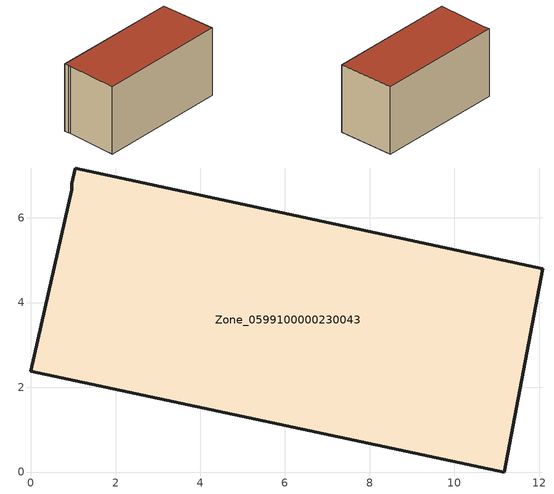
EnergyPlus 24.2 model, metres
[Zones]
Zone_0599100000230043
 floor ground (C_G): 0,2.38 0.97,6.67 0.96,6.81 1.04,7.18 12.09,4.8 11.17,0 z0
 wall outside (C_F): 11.17,0 12.09,4.8 1.04,7.18 0.96,6.81 0.97,6.67 0,2.38 11.17,0 z0:6.08
 roof outside (C_R): 0.97,6.67 0,2.38 11.17,0 12.09,4.8 1.04,7.18 0.96,6.81 z6.08
[BUILDING]
Pand.0599100000230043: North Axis=0; Terrain=City; Loads Convergence Tolerance Value=0.04; Temperature Convergence Tolerance Value=0.4; Solar Distribution=FullExterior; Maximum Number of Warmup Days=25; Minimum Number of Warmup Days=1
[Site:Location]
Rotterdam.The.Hague.AP_ZH_NLD Design_Conditions: Latitude=51.96; Longitude=4.45; Time Zone=1; Elevation=-4.5
[SITE:GROUNDTEMPERATURE:BUILDINGSURFACE]
18, 18, 18, 18, 18, 18, 18, 18, 18, 18, 18, 18
[MATERIAL] Thermal Absorptance=0.9; Solar Absorptance=0.7; Visible Absorptance=0.7
Name | Roughness | Thickness | Conductivity | Density | Specific Heat
G.TI.1946 | MediumSmooth | 0.15 | 1 | 540 | 1210
F.TI.1946 | Rough | 0.3 | 0.857143 | 1920 | 840
R.TI.1946 | MediumRough | 0.2 | 0.1 | 1500 | 1000
[CONSTRUCTION]
C_G: G.TI.1946
C_F: F.TI.1946
C_R: R.TI.1946
[ZONE]
Zone_0599100000230043: Type=1; Multiplier=1; Ceiling Height=Autocalculate; Volume=Autocalculate; Floor Area=autocalculate; Part of Total Floor Area=Yes
[ZONEINFILTRATION:DESIGNFLOWRATE]
Infil_Zone_0599100000230043: Zone or ZoneList or Space or SpaceList=Zone_0599100000230043; Schedule=AlwaysOn; Design Flow Rate Calculation Method=Flow/Area; Flow Rate per Floor Area=0.003; Constant Term Coefficient=1; Temperature Term Coefficient=0; Velocity Term Coefficient=0; Velocity Squared Term Coefficient=0
[HVACTEMPLATE:ZONE:IDEALLOADSAIRSYSTEM]
Zone_0599100000230043: Maximum Heating Supply Air Temperature=50; Minimum Cooling Supply Air Temperature=13; Maximum Heating Supply Air Humidity Ratio=0.0156; Minimum Cooling Supply Air Humidity Ratio=0.0077; Heating Limit=NoLimit; Cooling Limit=NoLimit; Dehumidification Control Type=ConstantSensibleHeatRatio; Cooling Sensible Heat Ratio=0.7; Dehumidification Setpoint=60; Humidification Control Type=None; Humidification Setpoint=30; Outdoor Air Method=None; Outdoor Air Flow Rate per Person=0.00944; Outdoor Air Flow Rate per Zone Floor Area=0; Outdoor Air Flow Rate per Zone=0; Demand Controlled Ventilation Type=None; Outdoor Air Economizer Type=NoEconomizer; Heat Recovery Type=None; Sensible Heat Recovery Effectiveness=0.7; Latent Heat Recovery Effectiveness=0.65
[ZONECONTROL:THERMOSTAT]
ThermostatControl_Zone_0599100000230043: Zone or ZoneList=Zone_0599100000230043; Control Type Schedule=DualSetpointControlType; Control 1=Thermostat_Zone_0599100000230043; Temperature Difference Between Cutout And Setpoint=0
[THERMOSTATSETPOINT:DUALSETPOINT]
Thermostat_Zone_0599100000230043: Heating Setpoint Temperature Schedule=HeatingSetpoint_Zone_0599100000230043; Cooling Setpoint Temperature Schedule=CoolingSetpoint_Zone_0599100000230043
[SCHEDULE:COMPACT]
HeatingSetpoint_Zone_0599100000230043: Through: 12/31, For: AllDays, Until: 24:00, 21
CoolingSetpoint_Zone_0599100000230043: Through: 12/31, For: AllDays, Until: 24:00, 24
DualSetpointControlType: Through: 12/31, For: AllDays, Until: 24:00, 4
AlwaysOn: Through: 12/31, For: AllDays, Until: 24:00, 1
